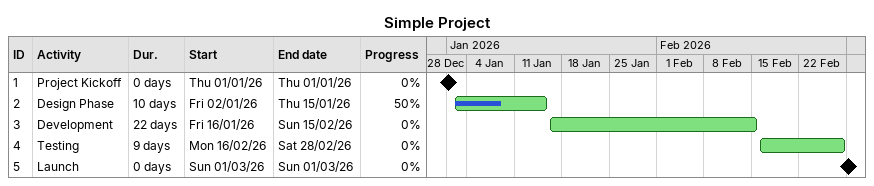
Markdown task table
Simple Project

| ID | Task | Duration | Start | Finish | % complete |
|---|---|---|---|---|---|
| 1 | Project Kickoff | 0d | 2026-01-01 | 2026-01-01 | 0 |
| 2 | Design Phase | 10d | 2026-01-02 | 2026-01-15 | 50 |
| 3 | Development | 22d | 2026-01-16 | 2026-02-15 | 0 |
| 4 | Testing | 9d | 2026-02-16 | 2026-02-28 | 0 |
| 5 | Launch | 0d | 2026-03-01 | 2026-03-01 | 0 |
